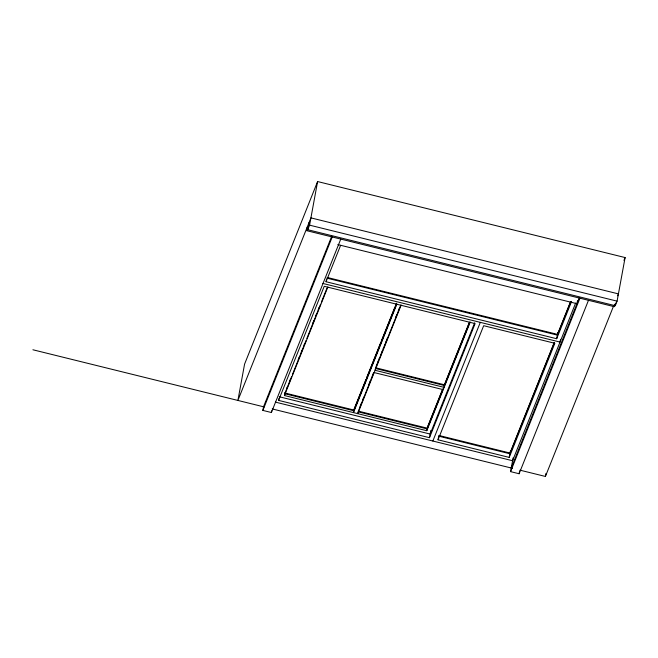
<?xml version="1.0" encoding="UTF-8"?>
<svg xmlns="http://www.w3.org/2000/svg" width="658" height="658" viewBox="0 0 658 658"><rect width="100%" height="100%" fill="white"/><g stroke="black" fill="none" stroke-linecap="round" stroke-linejoin="round"><path stroke-width="0.99" d="M340.77 239.093L271.4 412.517L262.863 410.411L263.529 406.776L331.747 236.206M271.4 412.517L271.738 410.699M615.197 303.906L614.103 306.644L306.603 230.645L307.27 227.01M617.665 295.787L618.421 293.887L310.921 217.88L237.9 400.442L244.579 364.113L317.6 181.55L625.1 257.558L617.089 301.15L615.263 305.715L307.763 229.716L309.096 222.445M307.763 229.716L309.581 225.151L317.6 181.55M278.589 400.393L324.221 286.296L475.125 323.596L429.493 437.693L278.589 400.393L278.918 398.575M470.231 322.14L426.803 430.719L284.437 395.532L284.939 392.81M571.613 301.389L556.676 338.73L326.047 281.731L326.384 279.913M375.595 367.575L375.101 370.298L444.142 387.365L444.808 383.729M426.803 430.719L427.47 427.091L442.324 389.939M429.493 437.693L430.825 430.431M438.031 439.807L483.671 325.702L554.85 343.295L509.218 457.4L438.031 439.807L438.705 436.172M509.218 457.4L510.386 451.043M588.482 300.311L519.113 473.744L510.567 471.63L513.092 457.91M519.113 473.744L519.614 471.021M556.676 338.73L557.844 332.38M560.534 339.347L560.032 342.07L322.856 283.45M577.51 300.673L576.951 303.7L337.784 244.587M520.026 470.174L545.408 476.45L545.959 473.415M614.103 306.644L614.44 304.835M615.263 305.715L615.765 302.993M306.603 230.645L308.429 226.081M262.863 410.411L332.224 236.979M326.047 281.731L340.614 245.327M286.427 389.182L287.571 386.328M289.101 382.512L290.244 379.658M298.239 359.655L299.382 356.8M300.903 352.984L302.047 350.13M303.577 346.322L304.72 343.46M312.714 323.465L313.858 320.602M315.388 316.794L316.523 313.94M318.053 310.124L319.196 307.27M286.296 389.906L284.774 393.723L353.815 410.781L396.486 304.103M287.061 388.006L288.961 383.244M289.726 381.336L291.634 376.573M292.391 374.665L300.772 353.716M301.537 351.808L303.437 347.046M304.202 345.146L306.11 340.383M306.867 338.475L315.248 317.518M316.013 315.618L317.921 310.856M318.678 308.947L320.586 304.185M321.343 302.277L327.059 287.99M284.437 395.532L327.873 286.954M365.963 379.444L354.152 408.972L353.486 412.599L396.914 304.021M366.728 377.536L380.439 343.246M381.204 341.346L394.915 307.056M395.68 305.147L396.437 303.239M396.618 303.379L353.955 410.057L284.906 392.99M360.091 406.447L361.209 403.642M362.706 399.908L363.825 397.111M368.677 384.971L370.544 380.308M371.293 378.44L373.16 373.769M375.94 366.81L377.075 363.973M377.832 362.081L379.724 357.36M380.48 355.468L382.372 350.739M383.129 348.847L385.02 344.118M385.777 342.234L387.669 337.505M395.606 317.649L396.741 314.812M398.255 311.028L399.39 308.199M358.462 410.905L371.902 377.297M372.65 375.43L373.769 372.634M376.565 365.642L378.457 360.921M379.214 359.029L381.105 354.3M381.862 352.408L383.754 347.687M384.511 345.795L400.763 305.139M401.183 305.073L357.755 413.66L358.092 411.842L427.132 428.909L443.188 388.763M443.854 386.131L469.376 322.313M442.949 388.968L427.272 428.177L358.223 411.11M469.565 322.428L444.611 384.823L375.562 367.756M469.812 322.206L444.479 385.547L375.43 368.48M474.657 322.815L430.159 434.058L279.255 396.758M432.849 441.033L480.315 322.371M554.135 342.744L510.016 453.041L438.837 435.448M570.544 301.701L557.482 334.371L327.849 277.618M554.381 342.522L509.884 453.765L439.692 436.419M570.79 301.496L557.342 335.103L326.713 278.095M575.627 303.091L512.574 460.732L275.398 402.112M511.241 468.002L579.459 297.432M510.567 471.63L579.937 298.206M623.957 260.412L625.1 257.558M545.408 476.45L613.478 306.25M309.581 225.151L617.089 301.15M374.188 372.584L443.229 389.643M32.9 349.768L264.261 406.957M272.198 408.922L512.5 468.315"/></g></svg>
